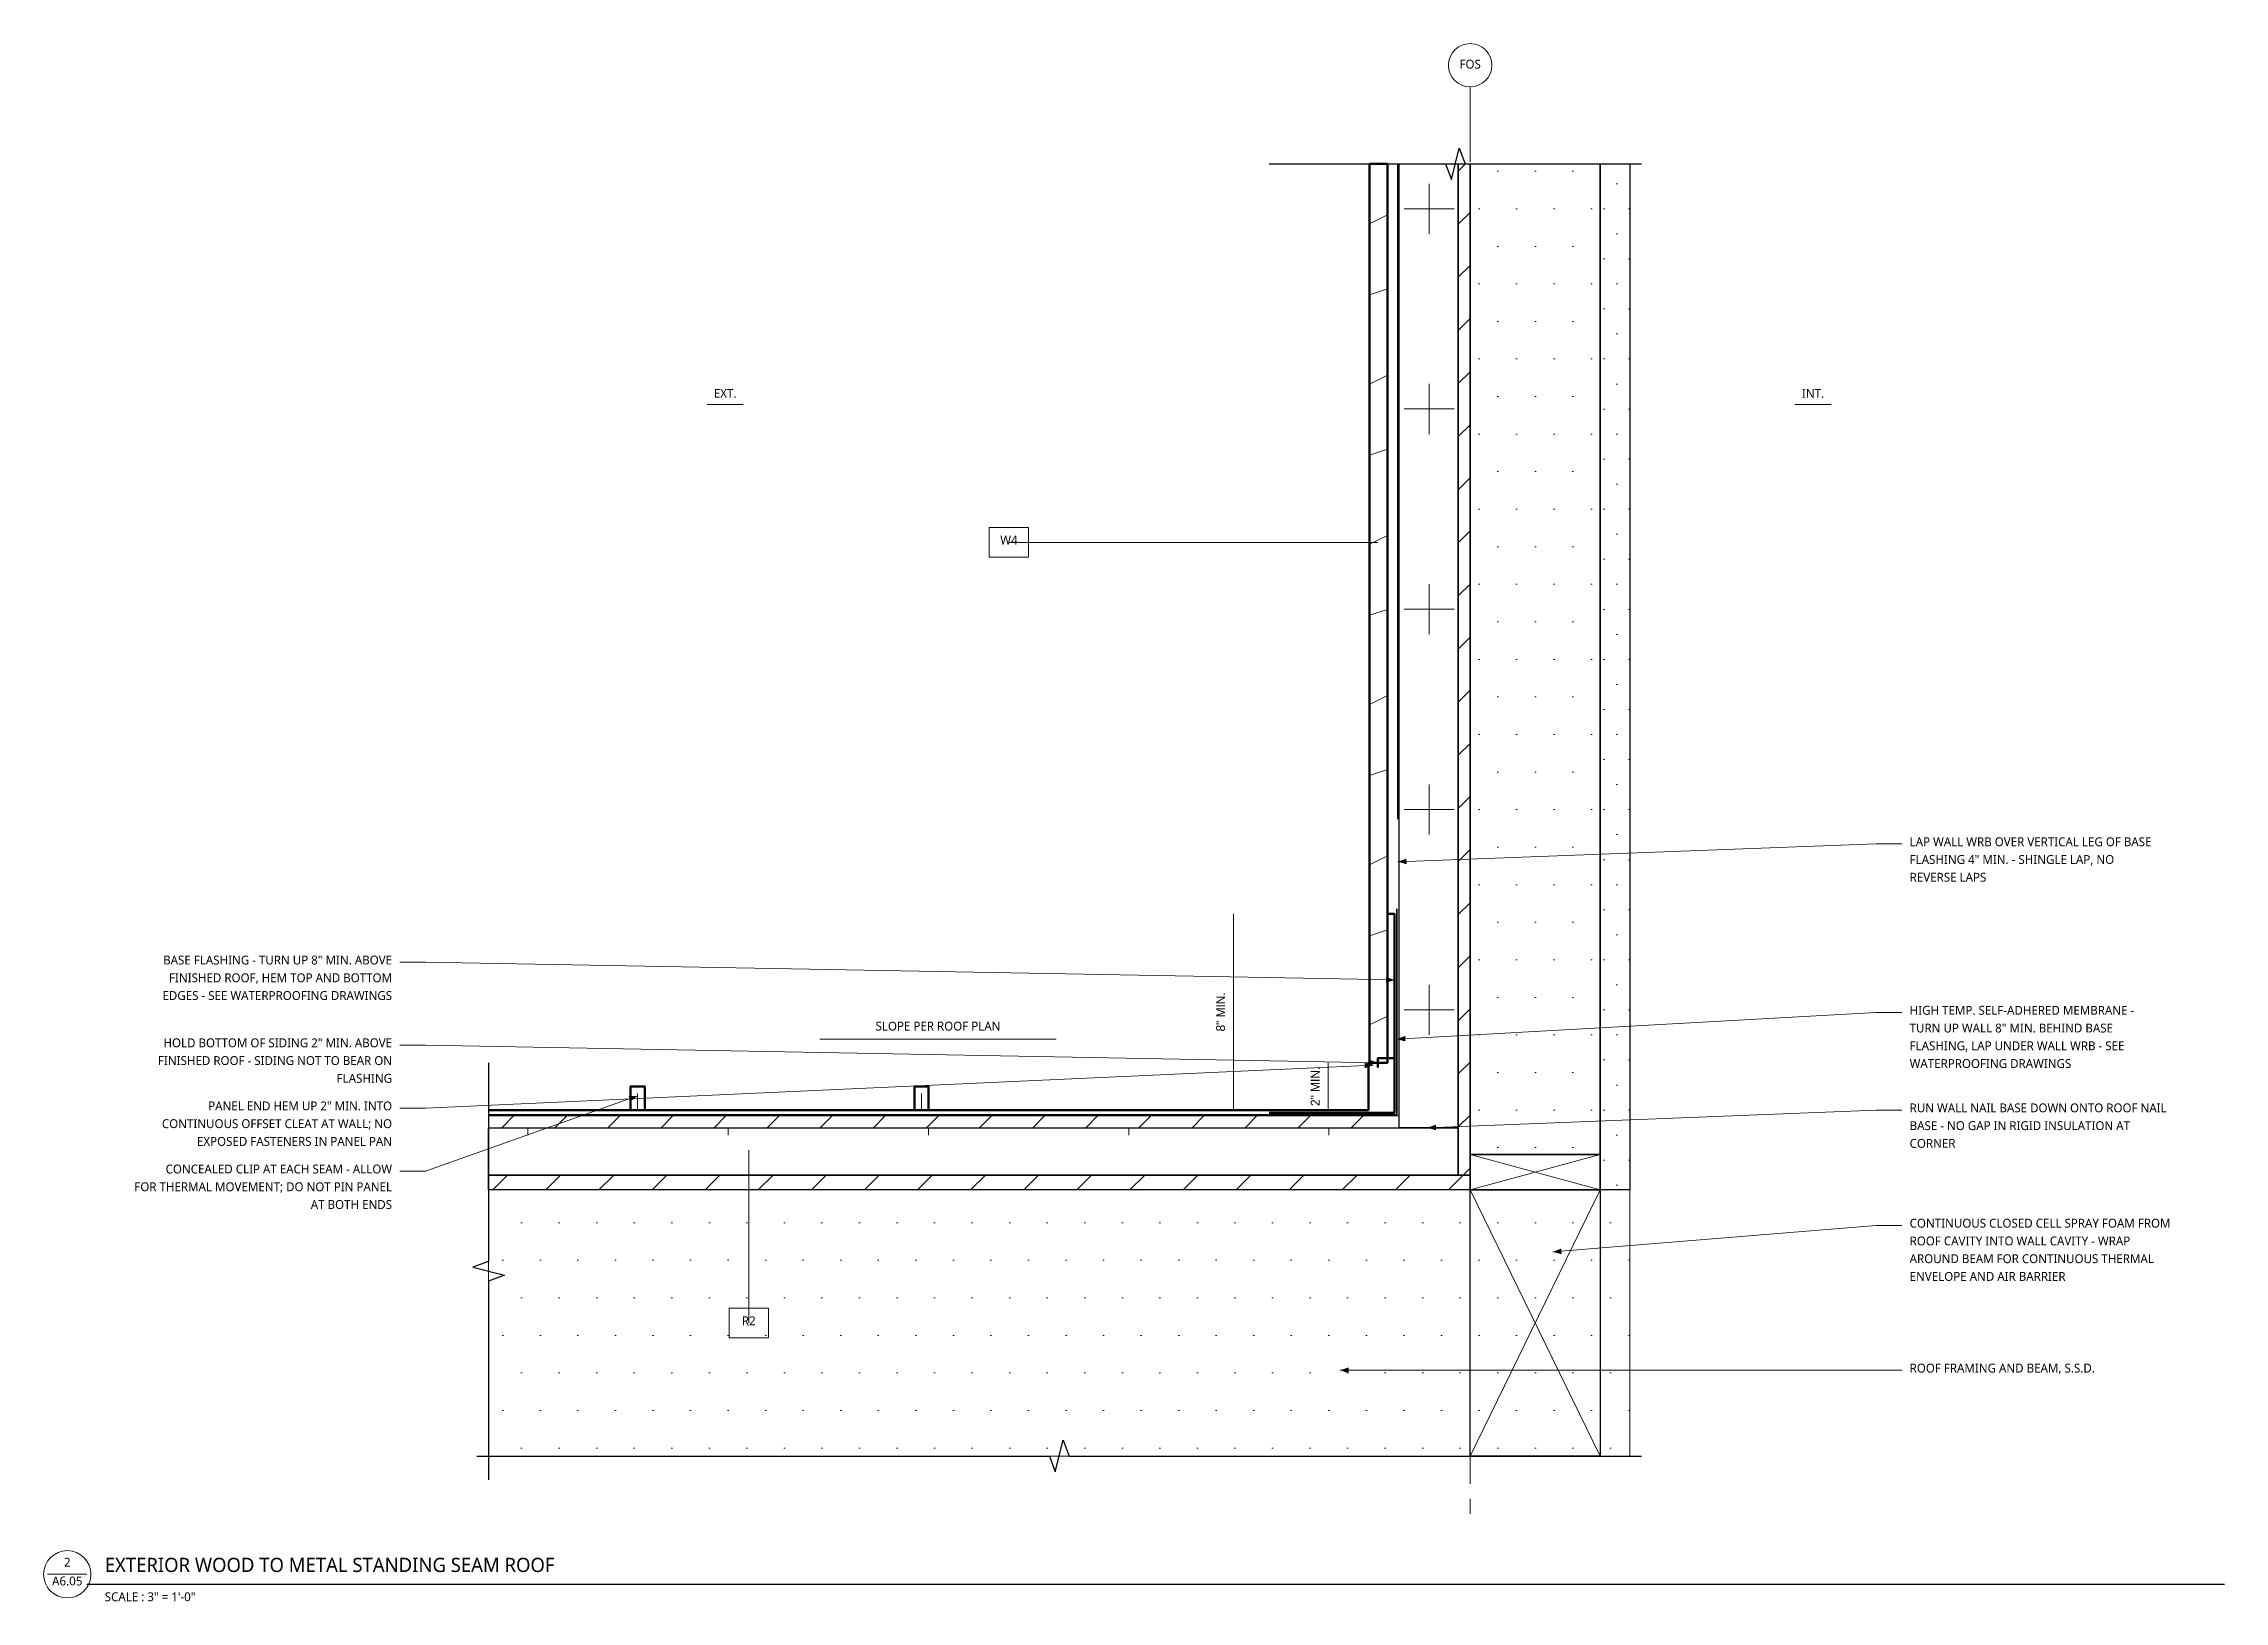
# Model space of a CAD drawing. Header units: inches. Extents: x -44.8 to 47.4, y -20.8 to 45.1.
import ezdxf
from ezdxf.enums import TextEntityAlignment as Align

# ---------------------------------------------------------------- set-up
doc = ezdxf.new("R2010")
doc.units = ezdxf.units.IN
doc.linetypes.add('CENTER', pattern=[5.08, 3.175, -0.635, 0.635, -0.635])
for name, color, linetype, lineweight in [('A-ANNO-DIMS', 7, 'Continuous', 13), ('A-ANNO-GRID', 7, 'CENTER', 13), ('A-ANNO-NOTE', 7, 'Continuous', 13), ('A-ANNO-TAGS', 7, 'Continuous', 18), ('A-DETL-HEVY', 7, 'Continuous', 50), ('A-DETL-LITE', 7, 'Continuous', 13), ('A-DETL-MEDM', 7, 'Continuous', 30), ('A-DETL-MEMB', 5, 'Continuous', 35), ('A-DETL-MTL', 7, 'Continuous', 50), ('A-DETL-PATT', 8, 'Continuous', 9)]:
    doc.layers.add(name, color=color, linetype=linetype, lineweight=lineweight)
doc.styles.add('OpenSans', font='OpenSans-Regular.ttf')

msp = doc.modelspace()

# ---------------------------------------------------------------- hatches: boundary and pattern name
at = {"layer": 'A-DETL-PATT'}
h = msp.add_hatch(dxfattribs=at)
h.set_pattern_fill('WOOD1', scale=0.333333)
h.paths.add_polyline_path([(11.25, 40), (12, 40), (12, 2), (11.25, 2)])
h = msp.add_hatch(dxfattribs=at)
h.set_pattern_fill('CROSS', scale=0.66667)
h.paths.add_polyline_path([(12.5, 40), (15, 40), (15, -0.75), (12.5, -0.75)])
h = msp.add_hatch(dxfattribs=at)
h.set_pattern_fill('ANSI31', scale=0.5)
h.paths.add_polyline_path([(15, 40), (15.5, 40), (15.5, -2.75), (15, -2.75)])
h = msp.add_hatch(dxfattribs=at)
h.set_pattern_fill('DOTS')
h.paths.add_polyline_path([(15.5, 40), (21, 40), (21, -1.875), (15.5, -1.875)])
h = msp.add_hatch(dxfattribs=at)
h.set_pattern_fill('DOTS', scale=0.66667)
h.paths.add_polyline_path([(21, 40), (22.25, 40), (22.25, -3.375), (21, -3.375)])
h = msp.add_hatch(dxfattribs=at)
h.set_pattern_fill('ANSI31', scale=0.5)
h.paths.add_polyline_path([(-26, -0.25), (12.5, -0.25), (12.5, -0.75), (-26, -0.75)])
h = msp.add_hatch(dxfattribs=at)
h.set_pattern_fill('CROSS', scale=0.6667)
h.paths.add_polyline_path([(-26, -0.75), (15, -0.75), (15, -2.75), (-26, -2.75)])
h = msp.add_hatch(dxfattribs=at)
h.set_pattern_fill('ANSI31', scale=0.5)
h.paths.add_polyline_path([(-26, -2.75), (15.5, -2.75), (15.5, -3.375), (-26, -3.375)])
h = msp.add_hatch(dxfattribs=at)
h.set_pattern_fill('DOTS')
h.paths.add_polyline_path([(-26, -3.375), (22.25, -3.375), (22.25, -14.625), (-26, -14.625)])

# ---------------------------------------------------------------- linework, layer by layer
at = {"layer": 'A-ANNO-DIMS'}
msp.add_line((-2, 3), (-12, 3), dxfattribs=at)
for points in [[(5.5, 0), (5.5, 8.3)], [(9.5, 0), (9.5, 2)]]:
    msp.add_lwpolyline(points, dxfattribs=at)
at = {"layer": 'A-ANNO-GRID'}
msp.add_lwpolyline([(15.5, 43.25), (15.5, -17.125)], dxfattribs=at)
at = {"layer": 'A-ANNO-NOTE'}
for points in [[(-4, 24), (11.6, 24)], [(33.75, 11.25), (32.667, 11.25), (12.45, 10.5)], [(-29.75, 6.25), (-28.667, 6.25), (12.3, 5.5)], [(33.75, 4.125), (32.667, 4.125), (12.4, 3)], [(-29.75, 2.75), (-28.667, 2.75), (11.6, 2)], [(-29.75, 0.083), (-28.667, 0.083), (11.4, 1.9)], [(-29.75, -2.583), (-28.667, -2.583), (-19.7, 0.6)], [(33.75, 0), (32.667, 0), (13.7, -0.75)], [(-15, -9), (-15, -1.7)], [(33.75, -4.875), (32.667, -4.875), (19, -6)], [(33.75, -11), (32.667, -11), (10, -11)]]:
    msp.add_lwpolyline(points, dxfattribs=at)
for points in [[(12.45, 10.5), (12.814, 10.393), (12.805, 10.633)], [(12.3, 5.5), (11.942, 5.627), (11.938, 5.387)], [(12.4, 3), (12.766, 2.9), (12.753, 3.14)], [(11.4, 1.9), (11.035, 2.004), (11.046, 1.764)], [(11.6, 2), (11.242, 2.127), (11.238, 1.887)], [(-19.7, 0.6), (-20.079, 0.593), (-19.999, 0.366)], [(13.7, -0.75), (14.064, -0.856), (14.055, -0.616)], [(19, -6), (19.369, -6.09), (19.349, -5.851)], [(10, -11), (10.36, -11.12), (10.36, -10.88)]]:
    msp.add_solid(points, dxfattribs=at)
at = {"layer": 'A-ANNO-TAGS'}
for points in [[(-4.833, 24.625), (-3.167, 24.625), (-3.167, 23.375), (-4.833, 23.375)], [(-15.833, -8.375), (-14.167, -8.375), (-14.167, -9.625), (-15.833, -9.625)]]:
    msp.add_lwpolyline(points, close=True, dxfattribs=at)
for centre, radius in [((15.5, 44.167), 0.917), ((-43.817, -19.625), 1)]:
    msp.add_circle(centre, radius, dxfattribs=at)
at = {"layer": 'A-DETL-HEVY'}
msp.add_lwpolyline([(11.25, 40), (12, 40), (12, 2), (11.25, 2)], close=True, dxfattribs=at)
at = {"layer": 'A-DETL-LITE'}
for p, q in [((15.5, -1.875), (21, -3.375)), ((15.5, -3.375), (21, -1.875)), ((15.5, -3.375), (21, -14.625)), ((15.5, -14.625), (21, -3.375))]:
    msp.add_line(p, q, dxfattribs=at)
for points in [[(-16.767, 29.833), (-15.233, 29.833)], [(29.233, 29.833), (30.767, 29.833)], [(-19.7, -0.02), (-19.7, 0.7)], [(-7.7, -0.02), (-7.7, 0.7)], [(-44.65, -19.625), (-42.983, -19.625)]]:
    msp.add_lwpolyline(points, dxfattribs=at)
for points in [[(-26, -0.25), (12.5, -0.25), (12.5, -0.75), (-26, -0.75)], [(-26, -3.375), (22.25, -3.375), (22.25, -14.625), (-26, -14.625)]]:
    msp.add_lwpolyline(points, close=True, dxfattribs=at)
at = {"layer": 'A-DETL-MEDM'}
for points in [[(7, 40), (14.458, 40), (14.708, 39.333), (15.042, 40.667), (15.292, 40), (22.75, 40)], [(-26, 2), (-26, -6.396), (-26.667, -6.646), (-25.333, -6.979), (-26, -7.229), (-26, -15.625)], [(-26.5, -14.625), (-2.292, -14.625), (-2.042, -15.292), (-1.708, -13.958), (-1.458, -14.625), (22.75, -14.625)], [(-42.983, -20.042), (47.392, -20.042)]]:
    msp.add_lwpolyline(points, dxfattribs=at)
for points in [[(12.5, 40), (15, 40), (15, -0.75), (12.5, -0.75)], [(15, 40), (15.5, 40), (15.5, -2.75), (15, -2.75)], [(15.5, 40), (21, 40), (21, -1.875), (15.5, -1.875)], [(21, 40), (22.25, 40), (22.25, -3.375), (21, -3.375)], [(-26, -0.75), (15, -0.75), (15, -2.75), (-26, -2.75)], [(-26, -2.75), (15.5, -2.75), (15.5, -3.375), (-26, -3.375)], [(15.5, -1.875), (21, -1.875), (21, -3.375), (15.5, -3.375)], [(15.5, -3.375), (21, -3.375), (21, -14.625), (15.5, -14.625)]]:
    msp.add_lwpolyline(points, close=True, dxfattribs=at)
at = {"layer": 'A-DETL-MEMB'}
for points in [[(12.45, 40), (12.45, 12.3)], [(-26, -0.2), (12.4, -0.2), (12.4, 8.5)]]:
    msp.add_lwpolyline(points, dxfattribs=at)
at = {"layer": 'A-DETL-MTL'}
for points in [[(7, -0.12), (12.3, -0.12), (12.3, 8.3), (12, 8.3)], [(-26, 0), (11.2, 0), (11.2, 2), (11.7, 2)], [(12.3, 2.2), (11.6, 2.2), (11.6, 1.8)], [(-20, 0), (-20, 1), (-19.4, 1), (-19.4, 0)], [(-8, 0), (-8, 1), (-7.4, 1), (-7.4, 0)]]:
    msp.add_lwpolyline(points, dxfattribs=at)

# ---------------------------------------------------------------- texts
at = {"layer": 'A-ANNO-DIMS'}
for s, p in [('8" MIN.', (5.25, 4.15)), ('2" MIN.', (9.25, 1))]:
    msp.add_text(s, height=0.375, rotation=90, dxfattribs=at).set_placement(p, align=Align.BOTTOM_CENTER)
at = {"layer": 'A-ANNO-NOTE', "style": 'OpenSans'}
for s, p in [('FOS', (15.5, 43.917)), ('EXT.', (-16, 30)), ('INT.', (30, 30)), ('W4', (-4, 23.792)), ('SLOPE PER ROOF PLAN', (-7, 3.25)), ('R2', (-15, -9.208)), ('2', (-43.817, -19.417)), ('A6.05', (-43.817, -20.208))]:
    msp.add_text(s, height=0.375, dxfattribs=at).set_placement(p, align=Align.BOTTOM_CENTER)
for s, height, p in [('LAP WALL WRB OVER VERTICAL LEG OF BASE', 0.375, (34.083, 11.042)), ('FLASHING 4" MIN. - SHINGLE LAP, NO', 0.375, (34.083, 10.292)), ('REVERSE LAPS', 0.375, (34.083, 9.542)), ('HIGH TEMP. SELF-ADHERED MEMBRANE -', 0.375, (34.083, 3.917)), ('TURN UP WALL 8" MIN. BEHIND BASE', 0.375, (34.083, 3.167)), ('FLASHING, LAP UNDER WALL WRB - SEE', 0.375, (34.083, 2.417)), ('WATERPROOFING DRAWINGS', 0.375, (34.083, 1.667)), ('RUN WALL NAIL BASE DOWN ONTO ROOF NAIL', 0.375, (34.083, -0.208)), ('BASE - NO GAP IN RIGID INSULATION AT', 0.375, (34.083, -0.958)), ('CORNER', 0.375, (34.083, -1.708)), ('CONTINUOUS CLOSED CELL SPRAY FOAM FROM', 0.375, (34.083, -5.083)), ('ROOF CAVITY INTO WALL CAVITY - WRAP', 0.375, (34.083, -5.833)), ('AROUND BEAM FOR CONTINUOUS THERMAL', 0.375, (34.083, -6.583)), ('ENVELOPE AND AIR BARRIER', 0.375, (34.083, -7.333)), ('ROOF FRAMING AND BEAM, S.S.D.', 0.375, (34.083, -11.208)), ('EXTERIOR WOOD TO METAL STANDING SEAM ROOF', 0.6, (-42.233, -19.708)), ('SCALE : 3" = 1\'-0"', 0.375, (-42.233, -20.875))]:
    msp.add_text(s, height=height, dxfattribs=at).set_placement(p, align=Align.BOTTOM_LEFT)
for s, p in [('BASE FLASHING - TURN UP 8" MIN. ABOVE', (-30.083, 6.042)), ('FINISHED ROOF, HEM TOP AND BOTTOM', (-30.083, 5.292)), ('EDGES - SEE WATERPROOFING DRAWINGS', (-30.083, 4.542)), ('HOLD BOTTOM OF SIDING 2" MIN. ABOVE', (-30.083, 2.542)), ('FINISHED ROOF - SIDING NOT TO BEAR ON', (-30.083, 1.792)), ('FLASHING', (-30.083, 1.042)), ('PANEL END HEM UP 2" MIN. INTO', (-30.083, -0.125)), ('CONTINUOUS OFFSET CLEAT AT WALL; NO', (-30.083, -0.875)), ('EXPOSED FASTENERS IN PANEL PAN', (-30.083, -1.625)), ('CONCEALED CLIP AT EACH SEAM - ALLOW', (-30.083, -2.792)), ('FOR THERMAL MOVEMENT; DO NOT PIN PANEL', (-30.083, -3.542)), ('AT BOTH ENDS', (-30.083, -4.292))]:
    msp.add_text(s, height=0.375, dxfattribs=at).set_placement(p, align=Align.BOTTOM_RIGHT)

doc.saveas('drawing.dxf')
